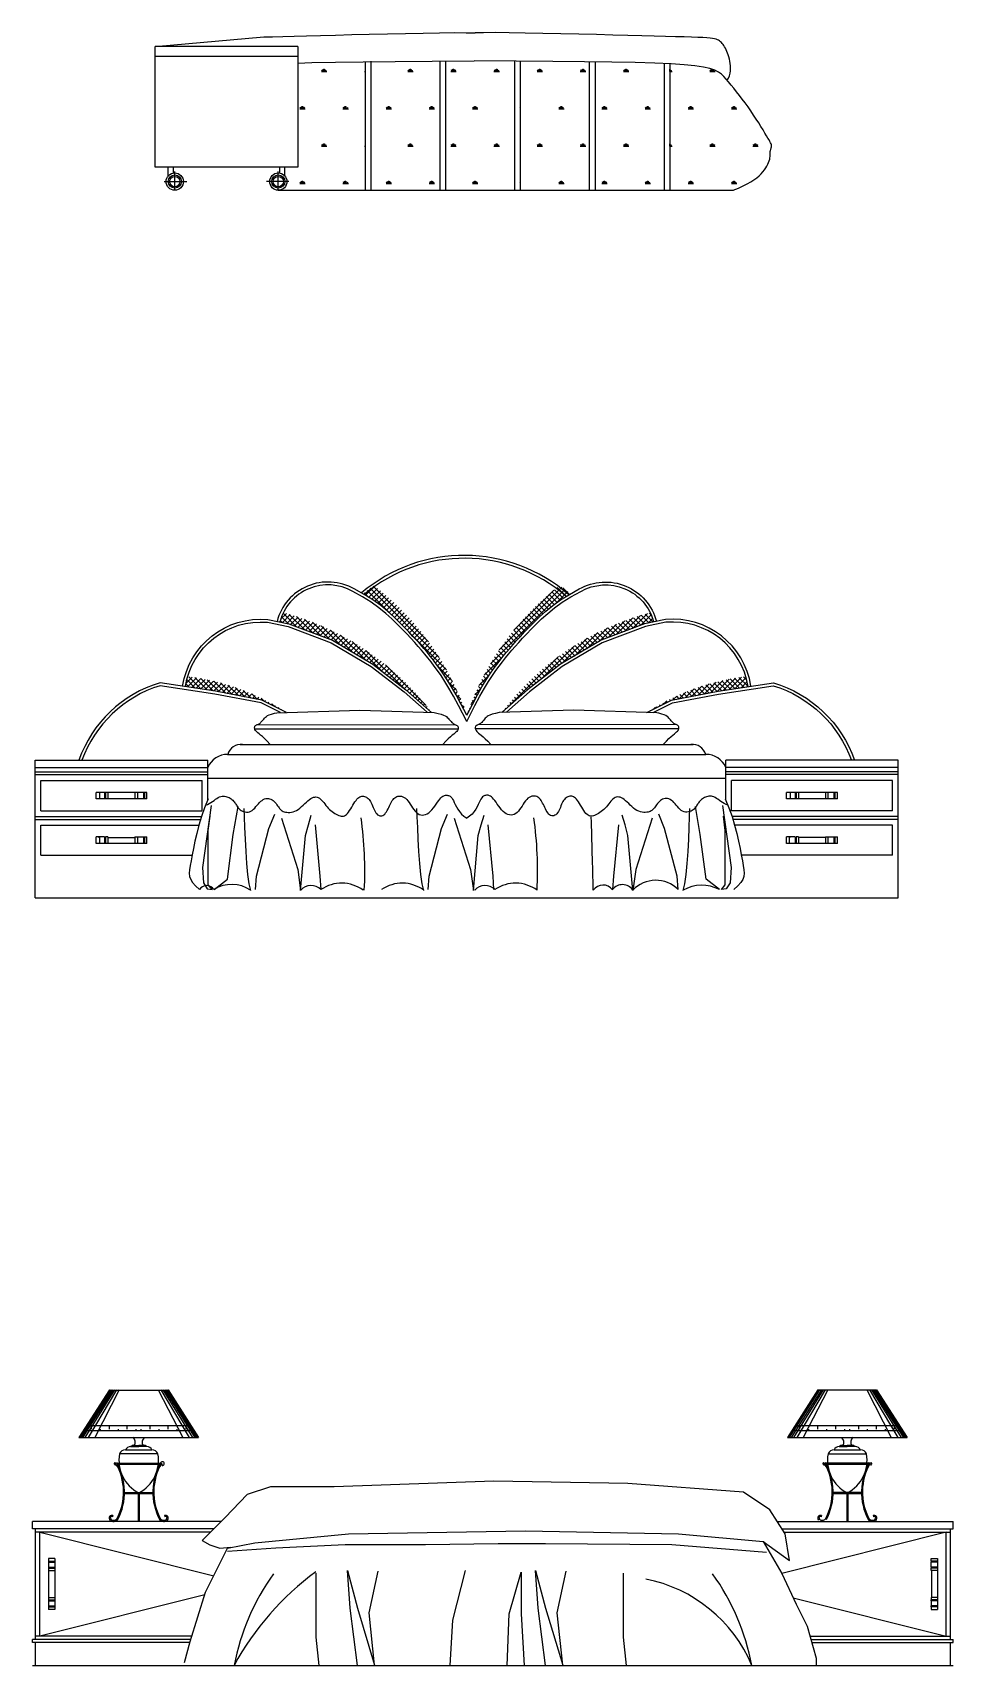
# Model space of a CAD drawing. Header units: inches. Extents: x 4.1 to 46.6, y 13.1 to 37.9.
# Drawn here: x 38.5 to 41.7, y 19.51 to 25.19 of the extents above; entities that cross this region are included whole.
import ezdxf

# ---------------------------------------------------------------- set-up
doc = ezdxf.new("R2010")
doc.units = ezdxf.units.IN
doc.header["$MEASUREMENT"] = 0
for name, color, linetype in [('02', 2, 'Continuous'), ('1', 1, 'Continuous'), ('4', 4, 'Continuous'), ('8', 8, 'Continuous')]:
    doc.layers.add(name, color=color, linetype=linetype)
pattern_1 = [(45, (34.517755, 20.207757), (-0.008838835, 0.008838835), []), (135, (34.517755, 20.207757), (-0.008838835, -0.008838835), [])]

msp = doc.modelspace()

# ---------------------------------------------------------------- hatches: boundary and pattern name
at = {"layer": '8'}
h = msp.add_hatch(dxfattribs=at)
h.set_pattern_fill('SWAMP', color=256, scale=0.15, style=0)
h.set_pattern_definition([(0, (60.58093, 3.61648), (0.075, 0.1299038), [0.01875, -0.13125]), (90, (60.59031, 3.61648), (-0.075, 0.12990381), [0.009375, -0.2504326]), (90, (60.59265, 3.61648), (-0.075, 0.12990381), [0.0075, -0.2523076]), (90, (60.587966, 3.61648), (-0.075, 0.12990381), [0.0075, -0.2523076]), (60, (60.595, 3.61648), (-0.075, 0.1299038), [0.006, -0.144]), (120, (60.58562, 3.61648), (-0.15, 6e-11), [0.006, -0.144])])
h.paths.add_polyline_path([(39.4243, 24.7176), (39.3767, 24.7176, -0.544996), (39.3782, 24.6376), (39.6577, 24.6376), (39.6577, 25.0846), (39.6515, 25.0846), (39.5553, 25.0832), (39.4733, 25.0815), (39.4243, 25.08)])
h.paths.add_polyline_path([(39.6777, 24.6376), (39.9177, 24.6376), (39.9177, 25.087), (39.891, 25.0868), (39.763, 25.0857), (39.6777, 25.0848)])
h.paths.add_polyline_path([(39.9377, 24.6376), (40.1772, 24.6376), (40.1772, 25.0868), (40.037, 25.0878), (39.9377, 25.0871)])
h.paths.add_polyline_path([(40.1972, 24.6376), (40.4372, 24.6376), (40.4372, 25.0843), (40.4209, 25.0846), (40.3102, 25.0857), (40.1972, 25.0867)])
h.paths.add_polyline_path([(40.4572, 24.6376), (40.6972, 24.6376), (40.6972, 25.0779), (40.665, 25.0794), (40.597, 25.0815), (40.516, 25.0832), (40.4572, 25.084)])
h.paths.add_polyline_path([(40.7172, 24.6376), (40.937, 24.6376), (40.9555, 24.6451), (40.9718, 24.6524), (40.9862, 24.6595), (40.9987, 24.6666), (41.0096, 24.6736), (41.0191, 24.6805), (41.0273, 24.6874), (41.0345, 24.6943), (41.0408, 24.7013), (41.0462, 24.7081), (41.0508, 24.7149), (41.0548, 24.7216), (41.058, 24.728), (41.0606, 24.7342), (41.0627, 24.74), (41.0642, 24.7454), (41.0652, 24.7504), (41.0658, 24.755), (41.0661, 24.7592), (41.0663, 24.763), (41.0663, 24.7664), (41.0663, 24.7696), (41.0663, 24.7724), (41.0667, 24.7762), (41.0677, 24.7796), (41.0684, 24.7817), (41.0692, 24.7837), (41.0699, 24.7856), (41.0705, 24.7875), (41.071, 24.7894), (41.0711, 24.7914), (41.0709, 24.7935), (41.0703, 24.7959), (41.0692, 24.7988), (41.0676, 24.8024), (41.0652, 24.8068), (41.0622, 24.8122), (41.0583, 24.8188), (41.0536, 24.8268), (41.0479, 24.8362), (41.0413, 24.847), (41.034, 24.8589), (41.026, 24.8717), (41.0174, 24.8852), (41.0083, 24.899), (40.9988, 24.9131), (40.9891, 24.9271), (40.9791, 24.9409), (40.969, 24.9544), (40.959, 24.9675), (40.949, 24.98), (40.9394, 24.992), (40.93, 25.0034), (40.9212, 25.014), (40.9129, 25.0239), (40.9051, 25.0329), (40.8967, 25.041), (40.8866, 25.0483), (40.8736, 25.0548), (40.8563, 25.0606), (40.8337, 25.0657), (40.8045, 25.07), (40.7675, 25.0737), (40.7214, 25.0768), (40.7172, 25.077)])
h = msp.add_hatch(dxfattribs=at)
h.set_pattern_fill('ANSI37', color=256, scale=0.1, style=0)
h.set_pattern_definition(pattern_1)
h.paths.add_polyline_path([(39.6884, 23.2622, 0.021743), (39.6507, 23.2339), (39.6544, 23.2319), (39.685, 23.2127), (39.7122, 23.193), (39.7363, 23.1733), (39.7578, 23.154), (39.7769, 23.1353), (39.7942, 23.1176), (39.8099, 23.1011), (39.8244, 23.0858), (39.8377, 23.0713), (39.8502, 23.0574), (39.862, 23.0439), (39.8733, 23.0304), (39.8844, 23.0169), (39.8954, 23.003), (39.9066, 22.9884), (39.9182, 22.9726), (39.9305, 22.9547), (39.9438, 22.9341), (39.9582, 22.9102), (39.9741, 22.8821), (39.9917, 22.8493), (40.0113, 22.8111, 0.148302)])
h = msp.add_hatch(dxfattribs=at)
h.set_pattern_fill('ANSI37', color=256, scale=0.1, style=0)
h.set_pattern_definition(pattern_1)
h.paths.add_polyline_path([(40.3342, 23.2622, -0.021743), (40.3718, 23.2339), (40.3681, 23.2319), (40.3375, 23.2127), (40.3103, 23.193), (40.2862, 23.1733), (40.2647, 23.154), (40.2456, 23.1353), (40.2283, 23.1176), (40.2126, 23.1011), (40.1981, 23.0858), (40.1848, 23.0713), (40.1723, 23.0574), (40.1605, 23.0439), (40.1492, 23.0304), (40.1381, 23.0169), (40.1271, 23.003), (40.1159, 22.9884), (40.1043, 22.9726), (40.092, 22.9547), (40.0787, 22.9341), (40.0643, 22.9102), (40.0484, 22.8821), (40.0308, 22.8493), (40.0113, 22.8111, -0.148302)])
h = msp.add_hatch(dxfattribs=at)
h.set_pattern_fill('ANSI37', color=256, scale=0.1, style=0)
h.set_pattern_definition(pattern_1)
h.paths.add_polyline_path([(39.3737, 23.1681, 0.049868), (39.3617, 23.1359), (39.3933, 23.1293), (39.5444, 23.072), (39.6852, 22.9887), (39.7999, 22.9002), (39.8892, 22.8214, 0.166292)])
h = msp.add_hatch(dxfattribs=at)
h.set_pattern_fill('ANSI37', color=256, scale=0.1, style=0)
h.set_pattern_definition(pattern_1)
h.paths.add_polyline_path([(40.6488, 23.1681, -0.049868), (40.6608, 23.1359), (40.6292, 23.1293), (40.4781, 23.072), (40.3373, 22.9887), (40.2227, 22.9002), (40.1333, 22.8214, -0.166292)])
h = msp.add_hatch(dxfattribs=at)
h.set_pattern_fill('ANSI37', color=256, scale=0.1, style=0)
h.set_pattern_definition(pattern_1)
h.paths.add_polyline_path([(39.0412, 22.9459, 0.033825), (39.0333, 22.9109), (39.1379, 22.895), (39.2994, 22.8637), (39.3849, 22.821, 0.115011)])
h = msp.add_hatch(dxfattribs=at)
h.set_pattern_fill('ANSI37', color=256, scale=0.1, style=0)
h.set_pattern_definition(pattern_1)
h.paths.add_polyline_path([(40.9813, 22.9459, -0.033825), (40.9892, 22.9109), (40.8847, 22.895), (40.7231, 22.8637), (40.6376, 22.821, -0.115011)])

# ---------------------------------------------------------------- linework, layer by layer
at = {"layer": '02'}
for p, q in [((39.6577, 25.0858), (39.6577, 24.6376)), ((39.6777, 25.0859), (39.6777, 24.6376)), ((39.9177, 25.0877), (39.9177, 24.6376)), ((39.9377, 25.0877), (39.9377, 24.6376)), ((40.1772, 25.0859), (40.1772, 24.6376)), ((40.1972, 25.0858), (40.1972, 24.6376)), ((40.4372, 25.0843), (40.4372, 24.6376)), ((40.4572, 25.084), (40.4572, 24.6376)), ((40.6972, 25.0779), (40.6972, 24.6376)), ((40.7172, 25.077), (40.7172, 24.6376)), ((38.9735, 24.6869), (38.9735, 24.7176)), ((38.9915, 24.6972), (38.9915, 24.7176)), ((39.3613, 24.6972), (39.3613, 24.7176)), ((39.3793, 24.6869), (39.3793, 24.7176)), ((38.9594, 24.6676), (39.038, 24.6676)), ((38.9965, 24.6376), (38.9965, 24.7028)), ((38.9965, 24.6676), (38.9965, 24.6676)), ((39.3934, 24.6676), (39.3148, 24.6676)), ((39.3563, 24.6376), (39.3563, 24.7028)), ((39.3563, 24.6676), (39.3563, 24.6676)), ((39.2828, 22.7787), (39.9726, 22.7781)), ((40.7397, 22.7787), (40.05, 22.7781)), ((39.2743, 22.7644), (39.9811, 22.7638)), ((40.7483, 22.7644), (40.0414, 22.7638)), ((39.18, 22.6754), (40.8425, 22.6754)), ((38.5113, 22.6297), (39.1113, 22.6297)), ((38.5113, 22.6147), (39.1113, 22.6147)), ((38.5113, 22.6047), (39.1113, 22.6047)), ((41.5113, 22.6297), (40.9113, 22.6297)), ((41.5113, 22.6147), (40.9113, 22.6147)), ((41.5113, 22.6047), (40.9113, 22.6047)), ((38.5313, 22.5847), (39.0913, 22.5847)), ((38.5313, 22.4789), (38.5313, 22.5847)), ((39.0913, 22.4789), (39.0913, 22.5847)), ((41.4913, 22.5847), (40.9313, 22.5847)), ((40.9313, 22.4789), (40.9313, 22.5847)), ((41.4913, 22.4789), (41.4913, 22.5847)), ((38.8993, 22.5432), (38.723, 22.5432)), ((38.8993, 22.5204), (38.723, 22.5204)), ((38.7351, 22.5432), (38.7351, 22.5204)), ((38.7522, 22.5432), (38.7522, 22.5204)), ((38.7558, 22.5432), (38.7558, 22.5204)), ((38.8665, 22.5432), (38.8665, 22.5204)), ((38.8872, 22.5432), (38.8872, 22.5204)), ((38.8908, 22.5432), (38.8908, 22.5204)), ((41.2995, 22.5432), (41.1232, 22.5432)), ((41.2995, 22.5204), (41.1232, 22.5204)), ((41.1353, 22.5432), (41.1353, 22.5204)), ((41.1525, 22.5432), (41.1525, 22.5204)), ((41.1561, 22.5432), (41.1561, 22.5204)), ((41.2667, 22.5432), (41.2667, 22.5204)), ((41.2874, 22.5432), (41.2874, 22.5204)), ((41.291, 22.5432), (41.291, 22.5204)), ((38.5113, 22.4589), (39.0893, 22.4589)), ((38.5113, 22.4489), (39.0862, 22.4489)), ((38.5313, 22.4789), (39.0913, 22.4789)), ((41.4913, 22.4789), (40.9313, 22.4789)), ((41.5113, 22.4589), (40.9332, 22.4589)), ((41.5113, 22.4489), (40.9363, 22.4489)), ((38.5313, 22.4289), (39.0802, 22.4289)), ((38.5313, 22.3247), (38.5313, 22.4289)), ((38.7522, 22.3885), (38.723, 22.3885)), ((38.7315, 22.3876), (38.7351, 22.3876)), ((38.7351, 22.3885), (38.7351, 22.3657)), ((38.7522, 22.3885), (38.7522, 22.3657)), ((38.7522, 22.3876), (38.7558, 22.3876)), ((38.7558, 22.3885), (38.7558, 22.3657)), ((38.7643, 22.3885), (38.7558, 22.3885)), ((38.7643, 22.3861), (38.858, 22.3861)), ((38.858, 22.3885), (38.8872, 22.3885)), ((38.8665, 22.3885), (38.8665, 22.3657)), ((38.8701, 22.3876), (38.8665, 22.3876)), ((38.8872, 22.3885), (38.8872, 22.3657)), ((38.8908, 22.3876), (38.8872, 22.3876)), ((38.8908, 22.3885), (38.8908, 22.3657)), ((38.8908, 22.3885), (38.8993, 22.3885)), ((41.4913, 22.4289), (40.9423, 22.4289)), ((41.1525, 22.3885), (41.1232, 22.3885)), ((41.1317, 22.3885), (41.1317, 22.3657)), ((41.1317, 22.3876), (41.1353, 22.3876)), ((41.1525, 22.3885), (41.1525, 22.3657)), ((41.1525, 22.3876), (41.1561, 22.3876)), ((41.1645, 22.3885), (41.1561, 22.3885)), ((41.1561, 22.3885), (41.1561, 22.3657)), ((41.2582, 22.3861), (41.1645, 22.3861)), ((41.2582, 22.3885), (41.2874, 22.3885)), ((41.2667, 22.3885), (41.2667, 22.3657)), ((41.2703, 22.3876), (41.2667, 22.3876)), ((41.2874, 22.3885), (41.2874, 22.3657)), ((41.291, 22.3876), (41.2874, 22.3876)), ((41.291, 22.3885), (41.291, 22.3657)), ((41.291, 22.3885), (41.2995, 22.3885)), ((41.4913, 22.3247), (41.4913, 22.4289)), ((38.5313, 22.3247), (39.0568, 22.3247)), ((38.8993, 22.3657), (38.723, 22.3657)), ((41.4913, 22.3247), (40.9657, 22.3247)), ((41.2995, 22.3657), (41.1232, 22.3657)), ((38.5113, 22.1768), (41.5113, 22.1768)), ((38.7721, 20.4654), (38.6661, 20.299)), ((38.7751, 20.4654), (38.669, 20.299)), ((38.778, 20.4654), (38.672, 20.299)), ((38.782, 20.4654), (38.676, 20.299)), ((38.7872, 20.4654), (38.6844, 20.299)), ((38.7938, 20.4654), (38.6956, 20.299)), ((38.8036, 20.4654), (38.7182, 20.299)), ((38.7692, 20.4637), (38.9731, 20.4637)), ((38.9387, 20.4654), (39.024, 20.299)), ((38.9485, 20.4654), (39.0466, 20.299)), ((38.955, 20.4654), (39.0579, 20.299)), ((38.9603, 20.4654), (39.0663, 20.299)), ((38.9642, 20.4654), (39.0703, 20.299)), ((38.9672, 20.4654), (39.0732, 20.299)), ((38.9721, 20.4654), (39.0781, 20.299)), ((41.233, 20.4654), (41.127, 20.299)), ((41.2379, 20.4654), (41.1319, 20.299)), ((41.2448, 20.4654), (41.1388, 20.299)), ((41.2501, 20.4654), (41.1472, 20.299)), ((41.2566, 20.4654), (41.1585, 20.299)), ((41.2664, 20.4654), (41.1811, 20.299)), ((41.4015, 20.4654), (41.4869, 20.299)), ((41.4113, 20.4654), (41.5094, 20.299)), ((41.4179, 20.4654), (41.5207, 20.299)), ((41.4231, 20.4654), (41.5291, 20.299)), ((41.427, 20.4654), (41.5331, 20.299)), ((41.433, 20.4654), (41.539, 20.299)), ((38.6896, 20.3406), (39.0526, 20.3406)), ((41.1525, 20.3406), (41.5155, 20.3406)), ((38.679, 20.3239), (39.0632, 20.3239)), ((41.1419, 20.3239), (41.5261, 20.3239)), ((38.9376, 20.2427), (38.8047, 20.2427)), ((38.8252, 20.2566), (38.917, 20.2566)), ((38.8429, 20.2676), (38.8711, 20.2674)), ((38.8546, 20.2717), (38.8711, 20.2715)), ((38.8876, 20.2717), (38.8711, 20.2715)), ((38.8993, 20.2676), (38.8711, 20.2674)), ((41.2675, 20.2427), (41.4004, 20.2427)), ((41.2881, 20.2566), (41.3799, 20.2566)), ((41.3058, 20.2676), (41.334, 20.2674)), ((41.3175, 20.2717), (41.334, 20.2715)), ((41.3505, 20.2717), (41.334, 20.2715)), ((41.3622, 20.2676), (41.334, 20.2674)), ((38.789, 20.2056), (38.7894, 20.2015)), ((38.7955, 20.2103), (38.9465, 20.2103)), ((38.7977, 20.2061), (38.9442, 20.2061)), ((38.953, 20.2056), (38.9526, 20.2015)), ((41.2521, 20.2056), (41.2525, 20.2015)), ((41.4096, 20.2103), (41.2586, 20.2103)), ((41.2609, 20.2061), (41.4074, 20.2061)), ((41.4161, 20.2056), (41.4157, 20.2015)), ((38.8217, 20.1041), (38.9203, 20.1041)), ((38.8218, 20.1083), (38.9202, 20.1083)), ((38.869, 20.108), (38.869, 20.0067)), ((38.8731, 20.1079), (38.8731, 20.0067)), ((41.2848, 20.1041), (41.3834, 20.1041)), ((41.3833, 20.1083), (41.2849, 20.1083)), ((41.332, 20.1079), (41.332, 20.0067)), ((41.3361, 20.108), (41.3361, 20.0067)), ((38.7813, 20.0274), (38.7796, 20.0236)), ((38.9607, 20.0274), (38.9623, 20.0236)), ((41.2444, 20.0274), (41.2428, 20.0236)), ((41.4238, 20.0274), (41.4254, 20.0236)), ((39.1208, 19.9697), (38.5125, 19.9697)), ((38.5275, 19.6087), (38.5275, 19.9697)), ((41.1144, 19.9697), (41.6925, 19.9697)), ((41.6775, 19.6087), (41.6775, 19.9697)), ((38.5571, 19.8778), (38.5571, 19.7015)), ((38.5799, 19.8778), (38.5799, 19.7015)), ((41.6252, 19.8693), (41.6252, 19.8778)), ((41.648, 19.8778), (41.648, 19.7015)), ((38.5571, 19.8693), (38.5799, 19.8693)), ((38.5571, 19.8657), (38.5799, 19.8657)), ((38.5571, 19.8486), (38.5799, 19.8486)), ((38.5571, 19.845), (38.5799, 19.845)), ((41.648, 19.8693), (41.6252, 19.8693)), ((41.648, 19.8657), (41.6252, 19.8657)), ((41.6252, 19.8486), (41.6252, 19.8657)), ((41.648, 19.8486), (41.6252, 19.8486)), ((41.648, 19.845), (41.6252, 19.845)), ((41.6252, 19.8365), (41.6252, 19.845)), ((41.6261, 19.8693), (41.6261, 19.8657)), ((41.6261, 19.8486), (41.6261, 19.845)), ((41.6276, 19.7428), (41.6276, 19.8365)), ((38.5571, 19.7343), (38.5799, 19.7343)), ((38.5571, 19.7307), (38.5799, 19.7307)), ((38.5571, 19.7136), (38.5799, 19.7136)), ((38.5571, 19.71), (38.5799, 19.71)), ((39.0497, 19.5892), (39.1032, 19.7611)), ((41.6252, 19.7428), (41.6252, 19.7343)), ((41.648, 19.7343), (41.6252, 19.7343)), ((41.648, 19.7307), (41.6252, 19.7307)), ((41.6252, 19.7307), (41.6252, 19.7136)), ((41.648, 19.7136), (41.6252, 19.7136)), ((41.648, 19.71), (41.6252, 19.71)), ((41.6252, 19.71), (41.6252, 19.7015)), ((41.6261, 19.7307), (41.6261, 19.7343)), ((41.6261, 19.71), (41.6261, 19.7136)), ((39.0557, 19.6087), (38.5125, 19.6087)), ((41.2041, 19.6087), (41.6925, 19.6087)), ((41.2074, 19.5967), (41.7025, 19.5967)), ((39.0305, 19.5166), (39.0497, 19.5892)), ((41.2102, 19.5867), (41.7025, 19.5867))]:
    msp.add_line(p, q, dxfattribs=at)
for points in [[(38.9285, 25.1376), (39.3058, 25.1706), (39.3365, 25.1715), (39.3715, 25.1725), (39.4109, 25.1735), (39.4546, 25.1746), (39.5026, 25.1758), (39.5551, 25.1771), (39.6119, 25.1786), (39.6727, 25.1801), (39.7357, 25.1816), (39.7988, 25.183), (39.8599, 25.1842), (39.9167, 25.1851), (39.9671, 25.1856), (40.009, 25.1854), (40.0402, 25.1847)], [(40.9154, 25.0194), (40.9206, 25.0275), (40.9243, 25.0358), (40.9267, 25.0443), (40.9281, 25.0529), (40.9285, 25.0615), (40.9281, 25.07), (40.9271, 25.0783), (40.9257, 25.0863), (40.924, 25.0939), (40.9221, 25.1011), (40.92, 25.1079), (40.9177, 25.1144), (40.9153, 25.1204), (40.9128, 25.126), (40.9102, 25.1312), (40.9075, 25.136), (40.9049, 25.1404), (40.9022, 25.1444), (40.8994, 25.1481), (40.8965, 25.1513), (40.8934, 25.1542), (40.89, 25.1568), (40.8863, 25.1591), (40.8823, 25.161), (40.8779, 25.1627), (40.8725, 25.1641), (40.8657, 25.1653), (40.8571, 25.1664), (40.8459, 25.1673), (40.8319, 25.1682), (40.8144, 25.169), (40.7929, 25.1698), (40.7671, 25.1706), (40.7368, 25.1715), (40.7021, 25.1725), (40.6629, 25.1735), (40.6193, 25.1746), (40.5713, 25.1758), (40.5189, 25.1771), (40.4622, 25.1786), (40.4014, 25.1801), (40.3384, 25.1816), (40.2755, 25.183), (40.2149, 25.1842), (40.1589, 25.1851), (40.1096, 25.1856), (40.0693, 25.1854), (40.0402, 25.1847)], [(39.4243, 25.08), (39.4733, 25.0815), (39.5553, 25.0832), (39.6515, 25.0846), (39.763, 25.0857), (39.891, 25.0868), (40.0367, 25.0878)], [(40.937, 24.6376), (40.9555, 24.6451), (40.9718, 24.6524), (40.9862, 24.6595), (40.9987, 24.6666), (41.0096, 24.6736), (41.0191, 24.6805), (41.0273, 24.6874), (41.0345, 24.6943), (41.0408, 24.7013), (41.0462, 24.7081), (41.0508, 24.7149), (41.0548, 24.7216), (41.058, 24.728), (41.0606, 24.7342), (41.0627, 24.74), (41.0642, 24.7454), (41.0652, 24.7504), (41.0658, 24.755), (41.0661, 24.7592), (41.0663, 24.763), (41.0663, 24.7664), (41.0663, 24.7696), (41.0663, 24.7724), (41.0666, 24.7751), (41.067, 24.7774), (41.0677, 24.7796), (41.0684, 24.7817), (41.0692, 24.7837), (41.0699, 24.7856), (41.0705, 24.7875), (41.071, 24.7894), (41.0711, 24.7914), (41.0709, 24.7935), (41.0703, 24.7959), (41.0692, 24.7988), (41.0676, 24.8024), (41.0652, 24.8068), (41.0622, 24.8122), (41.0583, 24.8188), (41.0536, 24.8268), (41.0479, 24.8362), (41.0413, 24.847), (41.034, 24.8589), (41.026, 24.8717), (41.0174, 24.8852), (41.0083, 24.899), (40.9988, 24.9131), (40.9891, 24.9271), (40.9791, 24.9409), (40.969, 24.9544), (40.959, 24.9675), (40.949, 24.98), (40.9394, 24.992), (40.93, 25.0034), (40.9212, 25.014), (40.9129, 25.0239), (40.9051, 25.0329), (40.8967, 25.041), (40.8866, 25.0483), (40.8736, 25.0548), (40.8563, 25.0606), (40.8337, 25.0657), (40.8045, 25.07), (40.7675, 25.0737), (40.7214, 25.0768), (40.665, 25.0794), (40.597, 25.0815), (40.516, 25.0832), (40.4209, 25.0846), (40.3102, 25.0857), (40.1828, 25.0868), (40.0373, 25.0878)], [(39.3274, 22.7107), (39.3171, 22.7215), (39.3085, 22.73), (39.3011, 22.7369), (39.2948, 22.7423), (39.2895, 22.7466), (39.2852, 22.7501), (39.2817, 22.7531), (39.2789, 22.7558), (39.2768, 22.7586), (39.2753, 22.7613), (39.2743, 22.764), (39.2739, 22.7666), (39.2739, 22.769), (39.2743, 22.7712), (39.2751, 22.7731), (39.2762, 22.7748), (39.2776, 22.7761), (39.2792, 22.7771), (39.281, 22.778), (39.283, 22.7787), (39.2851, 22.7796), (39.2873, 22.7805), (39.2895, 22.7817), (39.2917, 22.7831), (39.2939, 22.785), (39.2961, 22.7872), (39.2984, 22.7897), (39.3007, 22.7925), (39.3032, 22.7954), (39.3058, 22.7983), (39.3086, 22.8014), (39.3116, 22.8043), (39.315, 22.8072), (39.3192, 22.81), (39.325, 22.8128), (39.3329, 22.8156), (39.3436, 22.8185), (39.3507, 22.8199), (39.6394, 22.8288), (39.898, 22.8208), (39.9118, 22.8179), (39.9225, 22.815), (39.9304, 22.8122), (39.9362, 22.8094), (39.9404, 22.8066), (39.9438, 22.8037), (39.9468, 22.8008), (39.9496, 22.7978), (39.9522, 22.7948), (39.9547, 22.7919), (39.957, 22.7892), (39.9592, 22.7866), (39.9615, 22.7844), (39.9637, 22.7826), (39.9659, 22.7811), (39.9681, 22.7799), (39.9703, 22.779), (39.9724, 22.7782), (39.9744, 22.7774), (39.9762, 22.7765), (39.9778, 22.7755), (39.9792, 22.7742), (39.9803, 22.7726), (39.9811, 22.7706), (39.9815, 22.7684), (39.9815, 22.766), (39.9811, 22.7634), (39.9801, 22.7607), (39.9786, 22.758), (39.9765, 22.7552), (39.9737, 22.7525), (39.9702, 22.7495), (39.9659, 22.746), (39.9606, 22.7417), (39.9543, 22.7363), (39.9469, 22.7294), (39.9383, 22.7209), (39.928, 22.7101)], [(40.6951, 22.7107), (40.7054, 22.7215), (40.714, 22.73), (40.7214, 22.7369), (40.7277, 22.7423), (40.733, 22.7466), (40.7374, 22.7501), (40.7409, 22.7531), (40.7436, 22.7558), (40.7457, 22.7586), (40.7472, 22.7613), (40.7482, 22.764), (40.7486, 22.7666), (40.7486, 22.769), (40.7482, 22.7712), (40.7474, 22.7731), (40.7463, 22.7748), (40.7449, 22.7761), (40.7433, 22.7771), (40.7415, 22.778), (40.7395, 22.7787), (40.7374, 22.7796), (40.7352, 22.7805), (40.733, 22.7817), (40.7308, 22.7831), (40.7286, 22.785), (40.7264, 22.7872), (40.7241, 22.7897), (40.7218, 22.7925), (40.7193, 22.7954), (40.7167, 22.7983), (40.7139, 22.8014), (40.7109, 22.8043), (40.7076, 22.8072), (40.7033, 22.81), (40.6975, 22.8128), (40.6896, 22.8156), (40.6789, 22.8185), (40.6718, 22.8199), (40.3831, 22.8288), (40.1245, 22.8208), (40.1108, 22.8179), (40.1001, 22.815), (40.0921, 22.8122), (40.0863, 22.8094), (40.0821, 22.8066), (40.0787, 22.8037), (40.0757, 22.8008), (40.0729, 22.7978), (40.0703, 22.7948), (40.0679, 22.7919), (40.0655, 22.7892), (40.0633, 22.7866), (40.0611, 22.7844), (40.0588, 22.7826), (40.0566, 22.7811), (40.0544, 22.7799), (40.0522, 22.779), (40.0501, 22.7782), (40.0482, 22.7774), (40.0463, 22.7765), (40.0447, 22.7755), (40.0433, 22.7742), (40.0422, 22.7726), (40.0414, 22.7706), (40.041, 22.7684), (40.041, 22.766), (40.0414, 22.7634), (40.0424, 22.7607), (40.0439, 22.758), (40.046, 22.7552), (40.0488, 22.7525), (40.0523, 22.7495), (40.0566, 22.746), (40.0619, 22.7417), (40.0682, 22.7363), (40.0756, 22.7294), (40.0843, 22.7209), (40.0945, 22.7101)], [(38.723, 22.5204), (38.723, 22.5432)], [(38.7643, 22.5432), (38.7643, 22.5204)], [(38.858, 22.5432), (38.858, 22.5204)], [(38.8993, 22.5204), (38.8993, 22.5432)], [(39.1227, 22.4972), (39.0926, 22.2816), (39.0959, 22.2281), (39.1093, 22.2081), (39.1261, 22.2047), (39.1127, 22.2214), (39.1127, 22.4102), (39.1194, 22.4604)], [(39.1028, 22.4981), (39.1033, 22.4983), (39.1099, 22.5012), (39.1162, 22.5044), (39.1221, 22.508), (39.1276, 22.5117), (39.1329, 22.5154), (39.1379, 22.5189), (39.1427, 22.5222), (39.1474, 22.525), (39.152, 22.5273), (39.1565, 22.5288), (39.1609, 22.5297), (39.1653, 22.53), (39.1695, 22.5298), (39.1736, 22.5291), (39.1776, 22.528), (39.1814, 22.5265), (39.1851, 22.5247), (39.1886, 22.5227), (39.1919, 22.5205), (39.195, 22.518), (39.1979, 22.5155), (39.2006, 22.5128), (39.2031, 22.51), (39.2054, 22.5072), (39.2074, 22.5043), (39.2092, 22.5015), (39.2109, 22.4986), (39.2125, 22.4958), (39.2143, 22.493), (39.2162, 22.4903), (39.2183, 22.4877), (39.2209, 22.4851), (39.224, 22.4827), (39.2276, 22.4804), (39.2317, 22.4783), (39.2362, 22.4766), (39.241, 22.4754), (39.246, 22.4747), (39.251, 22.4748), (39.2561, 22.4757), (39.2609, 22.4776), (39.2656, 22.4805), (39.2701, 22.4842), (39.2744, 22.4886), (39.2786, 22.4934), (39.2828, 22.4983), (39.2869, 22.5032), (39.2911, 22.5078), (39.2953, 22.512), (39.2997, 22.5154), (39.3041, 22.5182), (39.3086, 22.5202), (39.3131, 22.5215), (39.3176, 22.5221), (39.3219, 22.522), (39.3262, 22.5212), (39.3304, 22.5196), (39.3344, 22.5174), (39.3381, 22.5145), (39.3417, 22.5113), (39.3451, 22.5077), (39.3483, 22.5039), (39.3513, 22.5001), (39.354, 22.4964), (39.3565, 22.4929), (39.3588, 22.4897), (39.3609, 22.4869), (39.3631, 22.4844), (39.3653, 22.4821), (39.3676, 22.4802), (39.3703, 22.4785), (39.3733, 22.477), (39.3769, 22.4757), (39.381, 22.4746), (39.3856, 22.4738), (39.3907, 22.4734), (39.3961, 22.4734), (39.4018, 22.474), (39.4076, 22.4753), (39.4136, 22.4773), (39.4196, 22.4802), (39.4255, 22.4839), (39.4314, 22.4884), (39.4372, 22.4935), (39.4428, 22.4988), (39.4484, 22.5041), (39.4538, 22.5093), (39.4591, 22.5141), (39.4642, 22.5183), (39.4691, 22.5217), (39.4739, 22.5243), (39.4785, 22.5261), (39.4829, 22.527), (39.4872, 22.5272), (39.4913, 22.5265), (39.4953, 22.525), (39.4992, 22.5228), (39.503, 22.5198), (39.5067, 22.5162), (39.5104, 22.512), (39.514, 22.5075), (39.5178, 22.5028), (39.5216, 22.4979), (39.5256, 22.4931), (39.5298, 22.4884), (39.5342, 22.484), (39.5388, 22.48), (39.5435, 22.4762), (39.5483, 22.4728), (39.553, 22.4698), (39.5578, 22.4671), (39.5623, 22.4648), (39.5668, 22.463), (39.5709, 22.4615), (39.5749, 22.4606), (39.5788, 22.4602), (39.5825, 22.4605), (39.5861, 22.4615), (39.5897, 22.4633), (39.5932, 22.4659), (39.5968, 22.4696), (39.6005, 22.4742), (39.6042, 22.4796), (39.608, 22.4856), (39.6117, 22.4919), (39.6155, 22.4982), (39.6192, 22.5044), (39.6228, 22.5102), (39.6264, 22.5153), (39.6298, 22.5196), (39.6332, 22.523), (39.6365, 22.5256), (39.6398, 22.5276), (39.643, 22.5289), (39.6463, 22.5296), (39.6495, 22.5297), (39.6527, 22.5294), (39.656, 22.5287), (39.6593, 22.5276), (39.6625, 22.526), (39.6657, 22.524), (39.6688, 22.5215), (39.6717, 22.5185), (39.6745, 22.515), (39.6771, 22.511), (39.6794, 22.5064), (39.6816, 22.5015), (39.6837, 22.4963), (39.6858, 22.491), (39.6879, 22.4857), (39.6901, 22.4807), (39.6926, 22.476), (39.6953, 22.4718), (39.6983, 22.4683), (39.7016, 22.4655), (39.7051, 22.4634), (39.7087, 22.462), (39.7124, 22.4615), (39.716, 22.4618), (39.7196, 22.4629), (39.7231, 22.4649), (39.7263, 22.4678), (39.7294, 22.4715), (39.7322, 22.4758), (39.735, 22.4806), (39.7376, 22.4856), (39.7401, 22.4909), (39.7426, 22.4961), (39.745, 22.5012), (39.7475, 22.5061), (39.7499, 22.5106), (39.7525, 22.5147), (39.7551, 22.5184), (39.758, 22.5218), (39.761, 22.5246), (39.7643, 22.5269), (39.7678, 22.5287), (39.7717, 22.5299), (39.7759, 22.5304), (39.7803, 22.5303), (39.7848, 22.5295), (39.7893, 22.5279), (39.7939, 22.5256), (39.7984, 22.5224), (39.8028, 22.5183), (39.807, 22.5133), (39.8111, 22.5077), (39.8151, 22.5016), (39.8191, 22.4953), (39.8232, 22.4891), (39.8273, 22.4831), (39.8317, 22.4776), (39.8363, 22.4729), (39.8411, 22.4691), (39.8462, 22.4664), (39.8515, 22.4647), (39.857, 22.464), (39.8625, 22.4644), (39.8681, 22.4659), (39.8737, 22.4685), (39.8793, 22.4722), (39.8847, 22.477), (39.89, 22.4827), (39.8952, 22.489), (39.9001, 22.4956), (39.9049, 22.5023), (39.9095, 22.5087), (39.9138, 22.5146), (39.9179, 22.5198), (39.9217, 22.5239), (39.9252, 22.5271), (39.9285, 22.5295), (39.9316, 22.5312), (39.9345, 22.5322), (39.9374, 22.5328), (39.9401, 22.533), (39.9428, 22.5329), (39.9455, 22.5326), (39.9481, 22.532), (39.9508, 22.531), (39.9535, 22.5294), (39.9563, 22.5271), (39.9591, 22.524), (39.962, 22.5199), (39.965, 22.5146), (39.9681, 22.5082), (39.9715, 22.5008), (39.9755, 22.4928), (39.9802, 22.4844), (39.9859, 22.476), (39.9929, 22.4678), (40.0012, 22.4602), (40.0112, 22.4535)], [(39.1328, 22.2047), (39.1796, 22.2415), (39.1997, 22.3968), (39.2164, 22.4938)], [(40.9197, 22.4981), (40.9192, 22.4983), (40.9126, 22.5012), (40.9063, 22.5044), (40.9005, 22.508), (40.8949, 22.5117), (40.8896, 22.5154), (40.8846, 22.5189), (40.8798, 22.5222), (40.8751, 22.525), (40.8705, 22.5273), (40.866, 22.5288), (40.8616, 22.5297), (40.8572, 22.53), (40.853, 22.5298), (40.8489, 22.5291), (40.8449, 22.528), (40.8411, 22.5265), (40.8374, 22.5247), (40.8339, 22.5227), (40.8306, 22.5205), (40.8275, 22.518), (40.8246, 22.5155), (40.8219, 22.5128), (40.8194, 22.51), (40.8171, 22.5072), (40.8151, 22.5043), (40.8133, 22.5015), (40.8116, 22.4986), (40.81, 22.4958), (40.8083, 22.493), (40.8064, 22.4903), (40.8042, 22.4877), (40.8016, 22.4851), (40.7985, 22.4827), (40.7949, 22.4804), (40.7908, 22.4783), (40.7863, 22.4766), (40.7815, 22.4754), (40.7765, 22.4747), (40.7715, 22.4748), (40.7665, 22.4757), (40.7616, 22.4776), (40.7569, 22.4805), (40.7524, 22.4842), (40.7481, 22.4886), (40.7439, 22.4934), (40.7397, 22.4983), (40.7356, 22.5032), (40.7314, 22.5078), (40.7272, 22.512), (40.7228, 22.5154), (40.7184, 22.5182), (40.7139, 22.5202), (40.7094, 22.5215), (40.705, 22.5221), (40.7006, 22.522), (40.6963, 22.5212), (40.6921, 22.5196), (40.6882, 22.5174), (40.6844, 22.5145), (40.6808, 22.5113), (40.6774, 22.5077), (40.6742, 22.5039), (40.6713, 22.5001), (40.6685, 22.4964), (40.666, 22.4929), (40.6637, 22.4897), (40.6616, 22.4869), (40.6595, 22.4844), (40.6573, 22.4821), (40.6549, 22.4802), (40.6522, 22.4785), (40.6492, 22.477), (40.6456, 22.4757), (40.6415, 22.4746), (40.6369, 22.4738), (40.6318, 22.4734), (40.6264, 22.4734), (40.6208, 22.474), (40.6149, 22.4753), (40.6089, 22.4773), (40.6029, 22.4802), (40.597, 22.4839), (40.5911, 22.4884), (40.5854, 22.4935), (40.5797, 22.4988), (40.5741, 22.5041), (40.5687, 22.5093), (40.5634, 22.5141), (40.5583, 22.5183), (40.5534, 22.5217), (40.5487, 22.5243), (40.5441, 22.5261), (40.5396, 22.527), (40.5353, 22.5272), (40.5312, 22.5265), (40.5272, 22.525), (40.5233, 22.5228), (40.5195, 22.5198), (40.5158, 22.5162), (40.5122, 22.512), (40.5085, 22.5075), (40.5047, 22.5028), (40.5009, 22.4979), (40.4969, 22.4931), (40.4927, 22.4884), (40.4883, 22.484), (40.4837, 22.48), (40.479, 22.4762), (40.4742, 22.4728), (40.4695, 22.4698), (40.4648, 22.4671), (40.4602, 22.4648), (40.4558, 22.463), (40.4516, 22.4615), (40.4476, 22.4606), (40.4438, 22.4602), (40.4401, 22.4605), (40.4364, 22.4615), (40.4329, 22.4633), (40.4293, 22.4659), (40.4257, 22.4696), (40.422, 22.4742), (40.4183, 22.4796), (40.4146, 22.4856), (40.4108, 22.4919), (40.4071, 22.4982), (40.4034, 22.5044), (40.3997, 22.5102), (40.3962, 22.5153), (40.3927, 22.5196), (40.3893, 22.523), (40.386, 22.5256), (40.3827, 22.5276), (40.3795, 22.5289), (40.3763, 22.5296), (40.373, 22.5297), (40.3698, 22.5294), (40.3665, 22.5287), (40.3632, 22.5276), (40.36, 22.526), (40.3568, 22.524), (40.3537, 22.5215), (40.3508, 22.5185), (40.348, 22.515), (40.3454, 22.511), (40.3431, 22.5064), (40.3409, 22.5015), (40.3388, 22.4963), (40.3367, 22.491), (40.3346, 22.4857), (40.3324, 22.4807), (40.3299, 22.476), (40.3272, 22.4718), (40.3242, 22.4683), (40.3209, 22.4655), (40.3174, 22.4634), (40.3138, 22.462), (40.3101, 22.4615), (40.3065, 22.4618), (40.3029, 22.4629), (40.2994, 22.4649), (40.2962, 22.4678), (40.2932, 22.4715), (40.2903, 22.4758), (40.2876, 22.4806), (40.2849, 22.4856), (40.2824, 22.4909), (40.2799, 22.4961), (40.2775, 22.5012), (40.275, 22.5061), (40.2726, 22.5106), (40.27, 22.5147), (40.2674, 22.5184), (40.2646, 22.5218), (40.2615, 22.5246), (40.2582, 22.5269), (40.2547, 22.5287), (40.2508, 22.5299), (40.2466, 22.5304), (40.2423, 22.5303), (40.2378, 22.5295), (40.2332, 22.5279), (40.2286, 22.5256), (40.2241, 22.5224), (40.2197, 22.5183), (40.2155, 22.5133), (40.2114, 22.5077), (40.2074, 22.5016), (40.2034, 22.4953), (40.1994, 22.4891), (40.1952, 22.4831), (40.1908, 22.4776), (40.1863, 22.4729), (40.1814, 22.4691), (40.1763, 22.4664), (40.171, 22.4647), (40.1655, 22.464), (40.16, 22.4644), (40.1544, 22.4659), (40.1488, 22.4685), (40.1433, 22.4722), (40.1378, 22.477), (40.1325, 22.4827), (40.1274, 22.489), (40.1224, 22.4956), (40.1176, 22.5023), (40.113, 22.5087), (40.1087, 22.5146), (40.1046, 22.5198), (40.1009, 22.5239), (40.0973, 22.5271), (40.094, 22.5295), (40.0909, 22.5312), (40.088, 22.5322), (40.0852, 22.5328), (40.0824, 22.533), (40.0797, 22.5329), (40.077, 22.5326), (40.0744, 22.532), (40.0717, 22.531), (40.069, 22.5294), (40.0662, 22.5271), (40.0634, 22.524), (40.0605, 22.5199), (40.0576, 22.5146), (40.0545, 22.5082), (40.051, 22.5008), (40.047, 22.4928), (40.0423, 22.4844), (40.0366, 22.476), (40.0296, 22.4678), (40.0213, 22.4602), (40.0113, 22.4535)], [(40.8898, 22.2047), (40.8429, 22.2415), (40.8228, 22.3968), (40.8061, 22.4938)], [(40.8998, 22.4972), (40.9299, 22.2816), (40.9266, 22.2281), (40.9132, 22.2081), (40.8965, 22.2047), (40.9099, 22.2214), (40.9099, 22.4102), (40.9032, 22.4604)], [(41.1232, 22.5204), (41.1232, 22.5432)], [(41.1645, 22.5432), (41.1645, 22.5204)], [(41.2582, 22.5432), (41.2582, 22.5204)], [(41.2995, 22.5204), (41.2995, 22.5432)], [(39.2365, 22.4871), (39.2378, 22.4577), (39.2393, 22.4213), (39.241, 22.3806), (39.2432, 22.338), (39.2461, 22.2962), (39.2497, 22.2578), (39.2543, 22.2253), (39.26, 22.2014)], [(39.2767, 22.2047), (39.2801, 22.2515), (39.3236, 22.4169), (39.3437, 22.4671)], [(39.3671, 22.4537), (39.424, 22.2749), (39.434, 22.2014), (39.4508, 22.3935), (39.4608, 22.4303), (39.4709, 22.4637)], [(39.8369, 22.4871), (39.8382, 22.4577), (39.8397, 22.4213), (39.8414, 22.3806), (39.8436, 22.338), (39.8465, 22.2962), (39.8501, 22.2578), (39.8547, 22.2253), (39.8604, 22.2014)], [(39.8771, 22.2047), (39.8805, 22.2515), (39.924, 22.4169), (39.9441, 22.4671)], [(39.9675, 22.4537), (40.0244, 22.2749), (40.0345, 22.2014), (40.0512, 22.3935), (40.0612, 22.4303), (40.0713, 22.4637)], [(40.6554, 22.4537), (40.5985, 22.2749), (40.5885, 22.2014), (40.5717, 22.3935), (40.5617, 22.4303), (40.5516, 22.4637)], [(40.7458, 22.2047), (40.7425, 22.2515), (40.6989, 22.4169), (40.6789, 22.4671)], [(40.786, 22.4871), (40.7847, 22.4577), (40.7833, 22.4213), (40.7815, 22.3806), (40.7793, 22.338), (40.7764, 22.2962), (40.7728, 22.2578), (40.7682, 22.2253), (40.7626, 22.2014)], [(38.723, 22.3657), (38.723, 22.3885)], [(38.7643, 22.3885), (38.7643, 22.3657)], [(38.858, 22.3885), (38.858, 22.3657)], [(38.8993, 22.3657), (38.8993, 22.3885)], [(39.4843, 22.4303), (39.501, 22.2515), (39.5043, 22.2047)], [(40.0847, 22.4303), (40.1014, 22.2515), (40.1048, 22.2047)], [(40.5383, 22.4303), (40.5215, 22.2515), (40.5182, 22.2047)], [(41.1232, 22.3657), (41.1232, 22.3885)], [(41.1645, 22.3885), (41.1645, 22.3657)], [(41.2582, 22.3885), (41.2582, 22.3657)], [(41.2995, 22.3657), (41.2995, 22.3885)], [(39.1032, 19.7611), (39.1797, 19.9139), (39.2753, 19.9331), (39.6003, 19.9636), (40.2159, 19.9751), (40.7473, 19.9636), (41.0418, 19.9369), (41.1335, 19.8719), (41.1182, 19.9636), (41.0647, 20.0477), (40.9729, 20.1088), (40.5715, 20.1394), (40.105, 20.147), (39.5506, 20.1279), (39.3288, 20.1279), (39.2485, 20.1011), (39.172, 20.0209), (39.0917, 19.9407), (39.1185, 19.9254), (39.1529, 19.9139), (39.1911, 19.9178)], [(38.5275, 19.9697), (39.1319, 19.8184)], [(41.0418, 19.9369), (41.1068, 19.8261), (41.1565, 19.7191), (41.1947, 19.6427), (41.2253, 19.5319), (41.2253, 19.509)], [(41.6775, 19.9697), (41.1064, 19.8267)], [(38.5799, 19.8778), (38.5571, 19.8778)], [(41.0532, 19.8987), (40.7244, 19.9254), (40.2847, 19.9292), (40.1203, 19.9292), (39.8679, 19.9254), (39.5888, 19.9254), (39.3479, 19.9139), (39.1797, 19.9025)], [(41.6252, 19.8778), (41.648, 19.8778)], [(38.5571, 19.8365), (38.5799, 19.8365)], [(39.4868, 19.8275), (39.4868, 19.6046), (39.4973, 19.5067)], [(39.6318, 19.5067), (39.606, 19.7051), (39.5966, 19.837), (39.6312, 19.7051), (39.6909, 19.5073), (39.672, 19.6894), (39.7035, 19.8338)], [(40.0053, 19.837), (39.9613, 19.6643), (39.952, 19.5067)], [(40.1518, 19.5067), (40.1593, 19.6862), (40.2001, 19.8307), (40.2001, 19.6862), (40.2109, 19.5067)], [(40.2856, 19.5067), (40.2598, 19.7051), (40.2504, 19.837), (40.285, 19.7051), (40.3447, 19.5073), (40.3258, 19.6894), (40.3572, 19.8338)], [(40.5552, 19.8275), (40.5552, 19.6046), (40.5657, 19.5067)], [(41.648, 19.8365), (41.6252, 19.8365)], [(39.1004, 19.7521), (38.5275, 19.6087)], [(38.5571, 19.7428), (38.5799, 19.7428)], [(41.1459, 19.7418), (41.6775, 19.6087)], [(41.648, 19.7428), (41.6252, 19.7428)], [(38.5799, 19.7015), (38.5571, 19.7015)], [(41.6252, 19.7015), (41.648, 19.7015)]]:
    msp.add_lwpolyline(points, dxfattribs=at)
for points in [[(40.0113, 22.8111), (39.9917, 22.8493), (39.9741, 22.8821), (39.9582, 22.9102), (39.9438, 22.9341), (39.9305, 22.9547), (39.9182, 22.9726), (39.9066, 22.9884), (39.8954, 23.003), (39.8844, 23.0169), (39.8733, 23.0304), (39.862, 23.0439), (39.8502, 23.0574), (39.8377, 23.0713), (39.8244, 23.0858), (39.8099, 23.1011), (39.7942, 23.1176), (39.7769, 23.1353), (39.7578, 23.154), (39.7363, 23.1733), (39.7122, 23.193), (39.685, 23.2127), (39.6544, 23.2319), (39.6199, 23.2505, 0.494998), (39.3519, 23.1379)], [(40.0113, 22.7891), (39.9828, 22.8447), (39.9653, 22.8773), (39.9496, 22.9051), (39.9353, 22.9288), (39.9222, 22.9491), (39.9101, 22.9668), (39.8986, 22.9824), (39.8875, 22.9969), (39.8766, 23.0106), (39.8656, 23.024), (39.8544, 23.0373), (39.8427, 23.0508), (39.8303, 23.0645), (39.8171, 23.079), (39.8027, 23.0943), (39.787, 23.1106), (39.7699, 23.1282), (39.7509, 23.1467), (39.7298, 23.1658), (39.7061, 23.1851), (39.6794, 23.2044), (39.6493, 23.2233), (39.615, 23.2417, 0.494369), (39.3617, 23.1359)], [(40.0113, 22.8111), (40.0308, 22.8493), (40.0484, 22.8821), (40.0643, 22.9102), (40.0787, 22.9341), (40.092, 22.9547), (40.1043, 22.9726), (40.1159, 22.9884), (40.1271, 23.003), (40.1381, 23.0169), (40.1492, 23.0304), (40.1605, 23.0439), (40.1723, 23.0574), (40.1848, 23.0713), (40.1981, 23.0858), (40.2126, 23.1011), (40.2283, 23.1176), (40.2456, 23.1353), (40.2647, 23.154), (40.2862, 23.1733), (40.3103, 23.193), (40.3375, 23.2127), (40.3681, 23.2319), (40.4026, 23.2505, -0.494998), (40.6706, 23.1379)], [(40.0113, 22.7891), (40.0397, 22.8447), (40.0572, 22.8773), (40.0729, 22.9051), (40.0872, 22.9288), (40.1003, 22.9491), (40.1124, 22.9668), (40.1239, 22.9824), (40.135, 22.9969), (40.1459, 23.0106), (40.1569, 23.024), (40.1681, 23.0373), (40.1798, 23.0508), (40.1922, 23.0645), (40.2055, 23.079), (40.2198, 23.0943), (40.2355, 23.1106), (40.2526, 23.1282), (40.2716, 23.1467), (40.2927, 23.1658), (40.3164, 23.1851), (40.3431, 23.2044), (40.3732, 23.2233), (40.4075, 23.2417, -0.494369), (40.6608, 23.1359)], [(39.0235, 22.9124, -0.395292), (39.3202, 23.1445), (39.3933, 23.1293), (39.5444, 23.072), (39.6852, 22.9887), (39.7999, 22.9002), (39.8892, 22.8214)], [(39.0333, 22.9109, -0.394638), (39.3187, 23.1346), (39.3905, 23.1197), (39.5401, 23.063), (39.6796, 22.9804), (39.7935, 22.8925), (39.8736, 22.8219)], [(40.9991, 22.9124, 0.395292), (40.7024, 23.1445), (40.6292, 23.1293), (40.4781, 23.072), (40.3373, 22.9887), (40.2227, 22.9002), (40.1333, 22.8214)], [(40.9892, 22.9109, 0.394638), (40.7038, 23.1346), (40.6321, 23.1197), (40.4824, 23.063), (40.343, 22.9804), (40.229, 22.8925), (40.1489, 22.8219)], [(39.3849, 22.821), (39.2994, 22.8637), (39.1379, 22.895), (38.9452, 22.9244, 0.23958), (38.6635, 22.6554)], [(39.3638, 22.8204), (39.2962, 22.8542), (39.1362, 22.8851), (38.9459, 22.9142, 0.236435), (38.6739, 22.6547, 0.236435)], [(40.6376, 22.821), (40.7231, 22.8637), (40.8847, 22.895), (41.0773, 22.9244, -0.23958), (41.359, 22.6554)], [(40.6587, 22.8204), (40.7263, 22.8542), (40.8864, 22.8851), (41.0766, 22.9142, -0.236435), (41.3487, 22.6547, -0.236435)]]:
    msp.add_lwpolyline(points, format="xyb", dxfattribs=at)
for centre, radius in [((38.9965, 24.6676), 0.03), ((38.9965, 24.6676), 0.023), ((38.9965, 24.6676), 0.018), ((39.3563, 24.6676), 0.03), ((39.3563, 24.6676), 0.023), ((39.3563, 24.6676), 0.018)]:
    msp.add_circle(centre, radius, dxfattribs=at)
for centre, radius, start, end in [((40.0019, 22.8151), 0.5523, 48.7729, 130.2196), ((40.0019, 22.8151), 0.5423, 49.0884, 129.8061), ((38.3292, 22.2704), 1.3278, 357.0991, 7.9465), ((38.9296, 22.2704), 1.3278, 357.0991, 7.9465), ((-4.1325, 21.1354), 44.5963, 1.37154, 1.69774), ((39.1076, 22.1893), 0.0295, 31.5383, 148.4617), ((39.1948, 22.1086), 0.1144, 55.5283, 122.8199), ((39.4702, 22.1713), 0.0478, 44.3431, 138.6469), ((39.5762, 22.102), 0.1254, 53.3065, 124.9531), ((39.7869, 22.102), 0.1254, 53.3065, 124.9531), ((40.0749, 22.1713), 0.0478, 44.3431, 138.6469), ((40.1809, 22.102), 0.1254, 53.3065, 124.9531), ((40.4853, 22.1789), 0.0418, 38.0861, 145.0301), ((40.5525, 22.1796), 0.0426, 33.1927, 143.8173), ((40.6681, 22.1284), 0.1089, 44.4697, 136.8629), ((40.8281, 22.0877), 0.1323, 62.1967, 119.455), ((38.8396, 20.2828), 0.0196, 325.6014, 55.651), ((38.9026, 20.2828), 0.0196, 124.349, 214.3986), ((41.3025, 20.2828), 0.0196, 325.6014, 55.651), ((41.3655, 20.2828), 0.0196, 124.349, 214.3986), ((38.9297, 20.2198), 0.1273, 169.9962, 242.6044), ((38.8256, 20.2338), 0.0227, 90.9754, 159.1082), ((38.8429, 20.2478), 0.0198, 90, 153.8109), ((38.8534, 20.2566), 0.0151, 85.2699, 133.6097), ((38.8126, 20.2198), 0.1273, 297.3956, 10.0038), ((38.8889, 20.2566), 0.0151, 46.3903, 94.7301), ((38.8993, 20.2478), 0.0198, 26.1891, 90), ((38.9167, 20.2338), 0.0227, 20.8918, 89.0246), ((41.3925, 20.2198), 0.1273, 169.9962, 242.6044), ((41.2884, 20.2338), 0.0227, 90.9754, 159.1082), ((41.3058, 20.2478), 0.0198, 90, 153.8109), ((41.3162, 20.2566), 0.0151, 85.2699, 133.6097), ((41.2754, 20.2198), 0.1273, 297.3956, 10.0038), ((41.3517, 20.2566), 0.0151, 46.3903, 94.7301), ((41.3622, 20.2478), 0.0198, 26.1891, 90), ((41.3795, 20.2338), 0.0227, 20.8918, 89.0246), ((38.7887, 20.2083), 0.00269, 32.0735, 275.454), ((38.6234, 20.1098), 0.1951, 331.461, 30.8136), ((38.6159, 20.1096), 0.2059, 332.3858, 29.8079), ((39.1261, 20.1096), 0.2059, 150.1921, 207.6142), ((39.1185, 20.1098), 0.1951, 149.1864, 208.539), ((38.9533, 20.2083), 0.00685, 264.546, 147.9265), ((41.2518, 20.2083), 0.00269, 32.0735, 275.454), ((41.0866, 20.1098), 0.1951, 331.461, 30.8136), ((41.079, 20.1096), 0.2059, 332.3858, 29.8079), ((41.5892, 20.1096), 0.2059, 150.1921, 207.6142), ((41.5816, 20.1098), 0.1951, 149.1864, 208.539), ((41.4164, 20.2083), 0.00269, 264.546, 147.9265), ((38.7775, 20.0188), 0.00943, 66.2695, 227.016), ((38.7837, 20.0254), 0.0185, 227.0772, 322.3729), ((38.7775, 20.0188), 0.00527, 66.2695, 227.016), ((38.7836, 20.0253), 0.0142, 226.9126, 322.2806), ((38.9583, 20.0254), 0.0185, 217.6271, 312.9228), ((38.9584, 20.0253), 0.0142, 217.7194, 313.0874), ((38.9645, 20.0188), 0.00943, 312.984, 113.7305), ((38.9645, 20.0188), 0.00527, 312.984, 113.7305), ((41.2406, 20.0188), 0.00943, 66.2695, 227.016), ((41.2406, 20.0188), 0.00527, 66.2695, 227.016), ((41.2467, 20.0253), 0.0142, 226.9126, 322.2806), ((41.4214, 20.0254), 0.0185, 217.6271, 312.9228), ((41.4215, 20.0253), 0.0142, 217.7194, 313.0874), ((41.4276, 20.0188), 0.00943, 312.984, 113.7305), ((41.4276, 20.0188), 0.00527, 312.984, 113.7305), ((40.0698, 19.0351), 0.9872, 126.1931, 151.4616), ((39.9978, 19.3534), 0.8099, 144.4136, 169.086), ((40.2073, 19.3534), 0.8099, 10.914, 35.5864), ((40.535, 19.3089), 0.5076, 22.9341, 78.7717)]:
    msp.add_arc(centre, radius, start, end, dxfattribs=at)
at = {"layer": '1'}
for p, q in [((39.3563, 24.6376), (40.9388, 24.6376)), ((38.7067, 20.3278), (38.7067, 20.3406)), ((38.7691, 20.3278), (38.7691, 20.3406)), ((38.8315, 20.3278), (38.8315, 20.3406)), ((38.9108, 20.3278), (38.9108, 20.3406)), ((38.9732, 20.3278), (38.9732, 20.3406)), ((39.0356, 20.3278), (39.0356, 20.3406)), ((41.1695, 20.3278), (41.1695, 20.3406)), ((41.2319, 20.3278), (41.2319, 20.3406)), ((41.2943, 20.3278), (41.2943, 20.3406)), ((41.3736, 20.3278), (41.3736, 20.3406)), ((41.436, 20.3278), (41.436, 20.3406)), ((41.4984, 20.3278), (41.4984, 20.3406)), ((38.7379, 20.3239), (38.7379, 20.3278)), ((38.8003, 20.3239), (38.8003, 20.3278)), ((38.8627, 20.3239), (38.8627, 20.3278)), ((38.8796, 20.3239), (38.8796, 20.3278)), ((38.942, 20.3239), (38.942, 20.3278)), ((39.0044, 20.3239), (39.0044, 20.3278)), ((41.2007, 20.3239), (41.2007, 20.3278)), ((41.2631, 20.3239), (41.2631, 20.3278)), ((41.3255, 20.3239), (41.3255, 20.3278)), ((41.3424, 20.3239), (41.3424, 20.3278)), ((41.4048, 20.3239), (41.4048, 20.3278)), ((41.4672, 20.3239), (41.4672, 20.3278)), ((38.5025, 19.5067), (41.7025, 19.5067))]:
    msp.add_line(p, q, dxfattribs=at)
at = {"layer": '4'}
for p, q in [((38.9285, 24.7176), (38.9285, 25.1376)), ((39.4243, 25.1376), (38.9285, 25.1376)), ((39.4243, 25.1026), (38.9285, 25.1026)), ((39.4243, 25.1376), (39.4243, 24.7176)), ((39.4243, 24.7176), (38.9285, 24.7176)), ((39.2238, 22.7101), (40.7987, 22.7101)), ((38.5113, 22.1768), (38.5113, 22.6547)), ((38.5113, 22.6547), (39.1113, 22.6547)), ((39.1113, 22.5174), (39.1113, 22.6547)), ((41.5113, 22.6547), (40.9113, 22.6547)), ((40.9113, 22.5174), (40.9113, 22.6547)), ((41.5113, 22.1768), (41.5113, 22.6547)), ((39.1113, 22.5922), (40.9113, 22.5922)), ((38.7692, 20.4654), (38.6631, 20.299)), ((38.9731, 20.4654), (39.0791, 20.299)), ((41.232, 20.4654), (41.126, 20.299)), ((41.232, 20.4654), (41.4359, 20.4654)), ((41.4359, 20.4654), (41.542, 20.299)), ((38.6631, 20.299), (39.0791, 20.299)), ((41.126, 20.299), (41.542, 20.299)), ((38.5025, 19.9817), (38.5025, 20.0067)), ((39.1578, 20.0067), (38.5025, 20.0067)), ((41.0908, 20.0067), (41.7025, 20.0067)), ((41.7025, 19.9817), (41.7025, 20.0067)), ((39.1328, 19.9817), (38.5025, 19.9817)), ((38.5125, 19.5967), (38.5125, 19.9817)), ((41.1067, 19.9817), (41.7025, 19.9817)), ((41.6925, 19.5967), (41.6925, 19.9817)), ((38.5025, 19.5867), (38.5025, 19.5967)), ((39.052, 19.5967), (38.5025, 19.5967)), ((41.7025, 19.5867), (41.7025, 19.5967)), ((39.049, 19.5867), (38.5025, 19.5867)), ((38.5125, 19.5067), (38.5125, 19.5867)), ((41.6925, 19.5067), (41.6925, 19.5867))]:
    msp.add_line(p, q, dxfattribs=at)
for points in [[(39.1127, 22.5206), (39.0999, 22.4893), (39.0891, 22.4586), (39.0801, 22.4286), (39.0726, 22.4), (39.0664, 22.3729), (39.0612, 22.3479), (39.0569, 22.3253), (39.0532, 22.3054), (39.0501, 22.2886), (39.0478, 22.2742), (39.047, 22.2618), (39.0481, 22.2505), (39.0517, 22.2399), (39.0583, 22.2291), (39.0684, 22.2176), (39.0825, 22.2047)], [(40.9099, 22.5206), (40.9226, 22.4893), (40.9334, 22.4586), (40.9424, 22.4286), (40.9499, 22.4), (40.9561, 22.3729), (40.9613, 22.3479), (40.9656, 22.3253), (40.9693, 22.3054), (40.9724, 22.2886), (40.9747, 22.2742), (40.9755, 22.2618), (40.9744, 22.2505), (40.9708, 22.2399), (40.9642, 22.2291), (40.9541, 22.2176), (40.94, 22.2047)]]:
    msp.add_lwpolyline(points, dxfattribs=at)
for centre, radius, start, end in [((39.1803, 22.6005), 0.0749, 89.8083, 157.06), ((39.2278, 22.6604), 0.0498, 85.4143, 162.4705), ((40.7947, 22.6604), 0.0498, 17.5295, 94.5857), ((40.8428, 22.6005), 0.0749, 22.94, 90.1917)]:
    msp.add_arc(centre, radius, start, end, dxfattribs=at)

doc.saveas('drawing.dxf')
